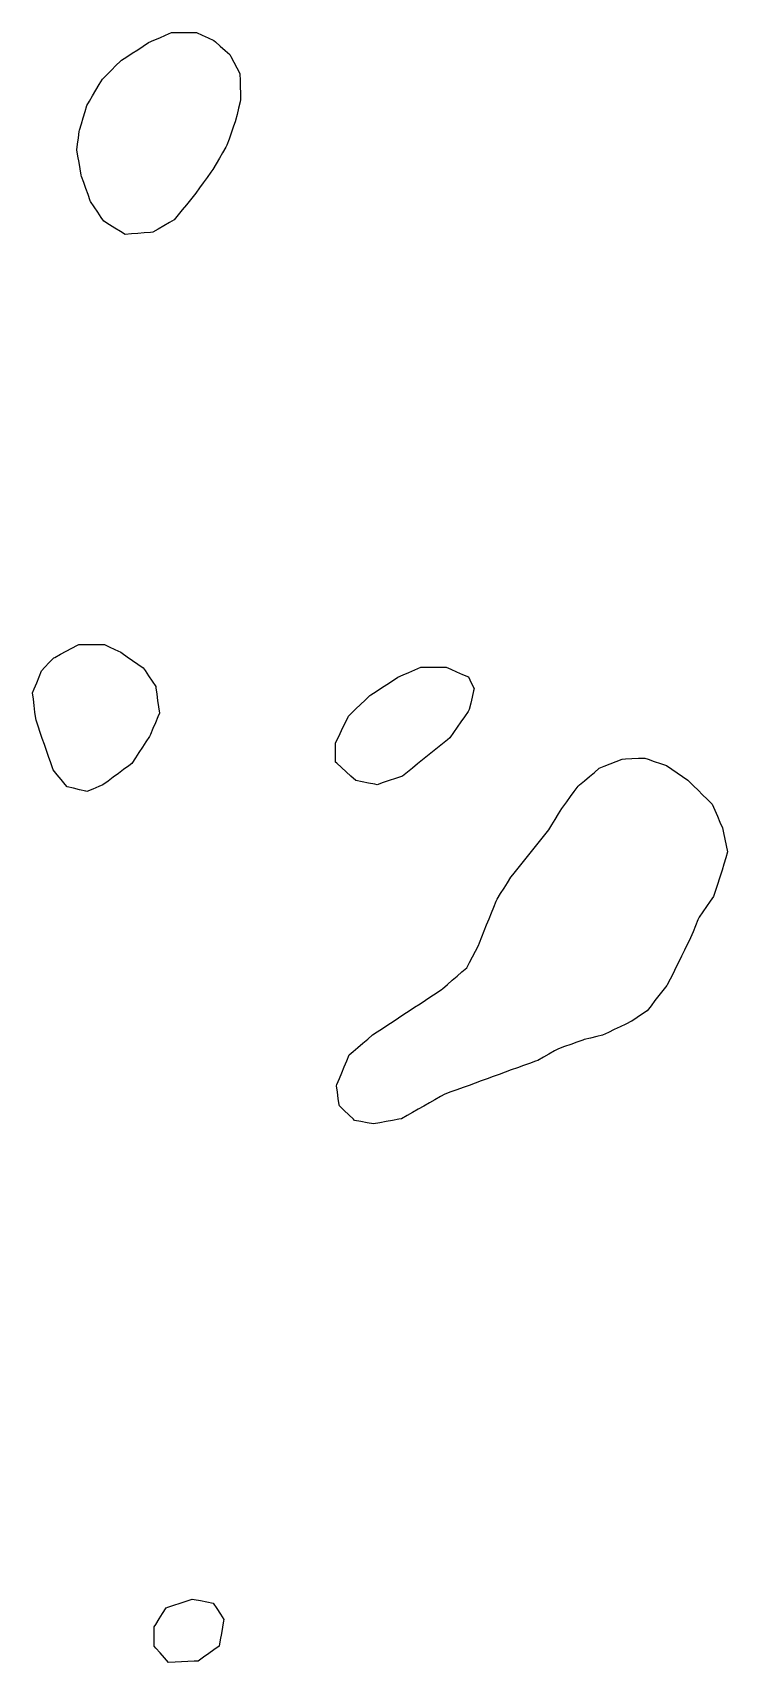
# Model space of a CAD drawing. Header units: millimetres. Extents: x 230 to 3347, y 514 to 5196.
# Drawn here: x 2179.4 to 2287.6, y 3238.9 to 3492.6 of the extents above; entities that cross this region are included whole.
import ezdxf

# ---------------------------------------------------------------- set-up
doc = ezdxf.new("R2010")
doc.units = ezdxf.units.MM
for name, color, linetype in [('ALL_HOLES', 1, 'Continuous'), ('OUTLINE_ISLAND_01_HOLE_177', 1, 'Continuous'), ('OUTLINE_ISLAND_01_HOLE_195', 1, 'Continuous'), ('OUTLINE_ISLAND_01_HOLE_198', 1, 'Continuous'), ('OUTLINE_ISLAND_01_HOLE_199', 1, 'Continuous'), ('OUTLINE_ISLAND_01_HOLE_208', 1, 'Continuous')]:
    doc.layers.add(name, color=color, linetype=linetype)

msp = doc.modelspace()

# ---------------------------------------------------------------- linework, layer by layer
at = {"layer": 'ALL_HOLES'}
for points in [[(2204.9214, 3492.5674), (2205.8333, 3492.1571), (2206.7452, 3491.7467), (2207.6571, 3491.3363), (2207.8939, 3491.1268), (2208.6429, 3490.4642), (2209.3919, 3489.8017), (2210.1409, 3489.1391), (2210.3013, 3488.8352), (2210.7682, 3487.9509), (2211.2351, 3487.0666), (2211.702, 3486.1822), (2211.7032, 3486.1292), (2211.7258, 3485.1295), (2211.7484, 3484.1297), (2211.771, 3483.13), (2211.7935, 3482.1302), (2211.7123, 3481.7885), (2211.4809, 3480.8156), (2211.2495, 3479.8428), (2211.0181, 3478.8699), (2210.9987, 3478.8146), (2210.6671, 3477.8712), (2210.3356, 3476.9277), (2210.004, 3475.9843), (2209.6724, 3475.0409), (2209.4974, 3474.7387), (2208.9961, 3473.8734), (2208.4948, 3473.0082), (2207.9935, 3472.1429), (2207.4922, 3471.2776), (2207.1619, 3470.8219), (2206.575, 3470.0122), (2205.988, 3469.2026), (2205.4011, 3468.3929), (2204.8142, 3467.5833), (2204.6107, 3467.3309), (2203.9831, 3466.5523), (2203.3555, 3465.7738), (2202.7279, 3464.9953), (2202.1003, 3464.2167), (2201.4727, 3463.4382), (2200.7155, 3463), (2199.85, 3462.4992), (2198.9845, 3461.9984), (2198.1189, 3461.4975), (2197.7993, 3461.4731), (2196.8022, 3461.3969), (2195.8051, 3461.3206), (2194.808, 3461.2444), (2193.8109, 3461.1682), (2193.0833, 3461.6195), (2192.2335, 3462.1466), (2191.3837, 3462.6737), (2190.5339, 3463.2008), (2190.1242, 3463.8104), (2189.5665, 3464.6404), (2189.0088, 3465.4705), (2188.451, 3466.3005), (2188.4122, 3466.4073), (2188.0709, 3467.3473), (2187.7295, 3468.2872), (2187.3881, 3469.2272), (2187.0468, 3470.1671), (2187.0075, 3470.3845), (2186.8297, 3471.3686), (2186.6518, 3472.3526), (2186.474, 3473.3367), (2186.2962, 3474.3207), (2186.4141, 3475.2051), (2186.5464, 3476.1963), (2186.6786, 3477.1875), (2186.7432, 3477.4047), (2187.0285, 3478.3631), (2187.3138, 3479.3216), (2187.5991, 3480.28), (2187.8843, 3481.2385), (2188.2637, 3481.8812), (2188.772, 3482.7423), (2189.2803, 3483.6035), (2189.7887, 3484.4647), (2190.297, 3485.3258), (2190.9877, 3486.0181), (2191.694, 3486.726), (2192.4003, 3487.434), (2193.1066, 3488.1419), (2193.2783, 3488.255), (2194.1135, 3488.805), (2194.9486, 3489.355), (2195.7838, 3489.905), (2196.6189, 3490.455), (2197.4541, 3491.0051), (2198.2873, 3491.3663), (2199.2048, 3491.764), (2200.1223, 3492.1617), (2201.0398, 3492.5595), (2202.0197, 3492.5615), (2203.0197, 3492.5635), (2204.0197, 3492.5656)], [(2186.6129, 3397.3294), (2187.6129, 3397.3294), (2188.6129, 3397.3294), (2189.6129, 3397.3294), (2190.6129, 3397.3294), (2191.3378, 3396.9893), (2192.2432, 3396.5646), (2193.1485, 3396.1399), (2193.3469, 3396.0031), (2194.1702, 3395.4355), (2194.9935, 3394.8678), (2195.8168, 3394.3002), (2196.6401, 3393.7326), (2196.9329, 3393.2907), (2197.4852, 3392.4571), (2198.0376, 3391.6235), (2198.5899, 3390.7899), (2198.6144, 3390.6109), (2198.7496, 3389.6201), (2198.8848, 3388.6293), (2199.0201, 3387.6385), (2199.1553, 3386.6477), (2198.9293, 3386.1007), (2198.5474, 3385.1764), (2198.1655, 3384.2522), (2197.7837, 3383.328), (2197.6003, 3383.0442), (2197.0577, 3382.2043), (2196.515, 3381.3643), (2195.9724, 3380.5243), (2195.4297, 3379.6844), (2194.8871, 3378.8444), (2194.397, 3378.4811), (2193.5937, 3377.8856), (2192.7904, 3377.29), (2191.9871, 3376.6945), (2191.1838, 3376.0989), (2190.3804, 3375.5034), (2189.7329, 3375.2348), (2188.8092, 3374.8517), (2187.8855, 3374.4686), (2187.7222, 3374.5072), (2186.7491, 3374.7373), (2185.7759, 3374.9673), (2184.8027, 3375.1973), (2184.5212, 3375.5403), (2183.8867, 3376.3132), (2183.2522, 3377.0862), (2182.6177, 3377.8591), (2182.5691, 3378), (2182.2431, 3378.9454), (2181.9171, 3379.8907), (2181.591, 3380.8361), (2181.265, 3381.7814), (2180.939, 3382.7268), (2180.613, 3383.6722), (2180.2869, 3384.6175), (2179.9609, 3385.5629), (2179.926, 3385.841), (2179.8014, 3386.8332), (2179.6768, 3387.8254), (2179.5522, 3388.8176), (2179.4276, 3389.8098), (2179.6896, 3390.4596), (2180.0636, 3391.387), (2180.4376, 3392.3145), (2180.8116, 3393.2419), (2181.3334, 3393.7923), (2182.0214, 3394.518), (2182.7095, 3395.2437), (2182.894, 3395.3423), (2183.776, 3395.8136), (2184.658, 3396.2849), (2185.54, 3396.7561), (2186.422, 3397.2274)], [(2226.5894, 3379.0207), (2226.5894, 3380.0207), (2226.5894, 3381.0207), (2226.5894, 3382.0207), (2226.8661, 3382.5984), (2227.2981, 3383.5003), (2227.7302, 3384.4022), (2228.1622, 3385.304), (2228.5942, 3386.2059), (2229.0162, 3386.6125), (2229.7363, 3387.3064), (2230.4564, 3388.0002), (2231.1765, 3388.6941), (2231.8967, 3389.3879), (2232.0692, 3389.5008), (2232.906, 3390.0484), (2233.7427, 3390.596), (2234.5794, 3391.1436), (2235.4162, 3391.6912), (2236.2529, 3392.2388), (2237.0841, 3392.5991), (2238.0016, 3392.9968), (2238.9191, 3393.3945), (2239.8367, 3393.7923), (2240.8124, 3393.7945), (2241.8124, 3393.7968), (2242.8124, 3393.799), (2243.8124, 3393.8013), (2244.503, 3393.4977), (2245.4185, 3393.0953), (2246.3339, 3392.6928), (2247.2493, 3392.2904), (2247.6965, 3391.3961), (2248.1438, 3390.5017), (2248.0614, 3390.1404), (2247.8391, 3389.1654), (2247.6168, 3388.1904), (2247.3945, 3387.2155), (2247.1972, 3386.9295), (2246.6292, 3386.1064), (2246.0613, 3385.2833), (2245.4934, 3384.4602), (2244.9255, 3383.6371), (2244.3575, 3382.8141), (2243.9897, 3382.5171), (2243.2117, 3381.8888), (2242.4337, 3381.2606), (2241.6557, 3380.6324), (2240.8777, 3380.0041), (2240.0996, 3379.3759), (2239.3216, 3378.7477), (2238.5436, 3378.1194), (2237.7656, 3377.4912), (2236.9875, 3376.8629), (2236.839, 3376.8124), (2235.8923, 3376.4903), (2234.9456, 3376.1682), (2233.9988, 3375.8461), (2233.0521, 3375.524), (2232.6756, 3375.5952), (2231.693, 3375.781), (2230.7104, 3375.9669), (2229.7278, 3376.1527), (2229.707, 3376.1718), (2228.9687, 3376.8464), (2228.2305, 3377.521), (2227.4923, 3378.1955), (2226.7541, 3378.8701)], [(2285.2104, 3372.4701), (2285.6091, 3371.553), (2286.0078, 3370.6359), (2286.4065, 3369.7189), (2286.8052, 3368.8018), (2286.962, 3368.0304), (2287.1613, 3367.0505), (2287.3605, 3366.0705), (2287.5597, 3365.0905), (2287.2894, 3364.1396), (2287.0161, 3363.1777), (2286.7427, 3362.2158), (2286.6467, 3361.921), (2286.3372, 3360.9701), (2286.0277, 3360.0192), (2285.7182, 3359.0683), (2285.4086, 3358.1174), (2284.889, 3357.3797), (2284.3132, 3356.5621), (2283.7373, 3355.7445), (2283.1615, 3354.927), (2282.9792, 3354.4888), (2282.595, 3353.5656), (2282.2108, 3352.6423), (2281.8267, 3351.7191), (2281.7433, 3351.5496), (2281.3016, 3350.6524), (2280.86, 3349.7552), (2280.4183, 3348.8581), (2279.9766, 3347.9609), (2279.535, 3347.0637), (2279.0933, 3346.1665), (2278.6517, 3345.2693), (2278.21, 3344.3721), (2278.1383, 3344.2804), (2277.5225, 3343.4925), (2276.9066, 3342.7047), (2276.2907, 3341.9168), (2275.6748, 3341.129), (2275.059, 3340.3411), (2274.3609, 3339.8627), (2273.536, 3339.2975), (2272.7111, 3338.7322), (2272.6512, 3338.7036), (2271.7485, 3338.2735), (2270.8457, 3337.8434), (2269.9429, 3337.4133), (2269.0401, 3336.9832), (2268.1373, 3336.5531), (2267.2298, 3336.3334), (2266.2579, 3336.0982), (2265.2859, 3335.8629), (2265.0569, 3335.7811), (2264.1151, 3335.445), (2263.1734, 3335.1088), (2262.2316, 3334.7726), (2261.2898, 3334.4364), (2260.6635, 3334.0879), (2259.7896, 3333.6018), (2258.9158, 3333.1156), (2258.0419, 3332.6294), (2257.6898, 3332.501), (2256.7503, 3332.1585), (2255.8107, 3331.816), (2254.8712, 3331.4735), (2253.9317, 3331.1309), (2252.9922, 3330.7884), (2252.0527, 3330.4459), (2251.1132, 3330.1034), (2250.1737, 3329.7609), (2249.2342, 3329.4184), (2248.2947, 3329.0758), (2247.3551, 3328.7333), (2246.4156, 3328.3908), (2245.4761, 3328.0483), (2244.5366, 3327.7058), (2243.5971, 3327.3633), (2242.922, 3326.9815), (2242.0515, 3326.4894), (2241.181, 3325.9972), (2240.3105, 3325.505), (2239.44, 3325.0128), (2238.5695, 3324.5206), (2237.699, 3324.0284), (2236.8285, 3323.5363), (2236.4062, 3323.4602), (2235.422, 3323.2831), (2234.4378, 3323.106), (2233.4536, 3322.9288), (2232.4694, 3322.7517), (2231.4867, 3322.9302), (2230.5028, 3323.1089), (2229.5189, 3323.2877), (2229.3447, 3323.4556), (2228.6246, 3324.1495), (2227.9046, 3324.8434), (2227.1845, 3325.5373), (2227.1585, 3325.7088), (2227.0089, 3326.6976), (2226.8593, 3327.6863), (2226.7096, 3328.6751), (2226.7845, 3328.8563), (2227.1664, 3329.7805), (2227.5482, 3330.7047), (2227.9301, 3331.629), (2228.312, 3332.5532), (2228.6938, 3333.4774), (2229.2971, 3333.9914), (2230.0584, 3334.6399), (2230.8196, 3335.2883), (2231.5808, 3335.9368), (2232.3421, 3336.5853), (2233.0387, 3337.0443), (2233.8737, 3337.5944), (2234.7088, 3338.1446), (2235.5438, 3338.6948), (2236.3789, 3339.245), (2237.2139, 3339.7952), (2238.0489, 3340.3453), (2238.884, 3340.8955), (2239.719, 3341.4457), (2240.5541, 3341.9959), (2241.3891, 3342.5461), (2242.2242, 3343.0962), (2243.0592, 3343.6464), (2243.2154, 3343.7808), (2243.9735, 3344.4329), (2244.7316, 3345.0851), (2245.4897, 3345.7372), (2246.2478, 3346.3894), (2247.0059, 3347.0415), (2247.4288, 3347.8361), (2247.8987, 3348.7188), (2248.3686, 3349.6015), (2248.8385, 3350.4843), (2249.0021, 3350.903), (2249.366, 3351.8344), (2249.73, 3352.7658), (2250.0939, 3353.6973), (2250.4578, 3354.6287), (2250.8217, 3355.5601), (2251.1857, 3356.4915), (2251.5496, 3357.423), (2251.7376, 3357.723), (2252.2684, 3358.5705), (2252.7993, 3359.4179), (2253.3302, 3360.2654), (2253.861, 3361.1128), (2254.1616, 3361.4892), (2254.7858, 3362.2705), (2255.4099, 3363.0518), (2256.034, 3363.8331), (2256.6582, 3364.6145), (2257.2823, 3365.3958), (2257.9064, 3366.1771), (2258.5305, 3366.9584), (2259.1547, 3367.7397), (2259.7788, 3368.5211), (2260.2441, 3369.2804), (2260.7666, 3370.133), (2261.289, 3370.9857), (2261.8115, 3371.8383), (2261.9641, 3372.0478), (2262.5528, 3372.8561), (2263.1415, 3373.6645), (2263.7302, 3374.4728), (2264.3189, 3375.2812), (2264.5643, 3375.4891), (2265.3273, 3376.1355), (2266.0904, 3376.7819), (2266.8534, 3377.4283), (2267.6164, 3378.0747), (2268.3908, 3378.3888), (2269.3175, 3378.7648), (2270.2441, 3379.1407), (2271.1708, 3379.5166), (2271.7018, 3379.5402), (2272.7008, 3379.5846), (2273.6998, 3379.629), (2274.6988, 3379.6734), (2275.2336, 3379.4877), (2276.1782, 3379.1595), (2277.1229, 3378.8314), (2278.0675, 3378.5032), (2278.082, 3378.4934), (2278.9103, 3377.933), (2279.7385, 3377.3726), (2280.5667, 3376.8122), (2281.3949, 3376.2518), (2281.5699, 3376.0783), (2282.2802, 3375.3743), (2282.9904, 3374.6704), (2283.7007, 3373.9664), (2284.4109, 3373.2625), (2285.1212, 3372.5585)], [(2198.3707, 3241.4545), (2198.3707, 3242.4545), (2198.3707, 3243.4545), (2198.3707, 3244.4545), (2198.6182, 3244.8569), (2199.142, 3245.7087), (2199.6658, 3246.5606), (2200.1897, 3247.4124), (2200.4775, 3247.5097), (2201.4248, 3247.8302), (2202.372, 3248.1506), (2203.3193, 3248.4711), (2204.2666, 3248.7915), (2204.57, 3248.7345), (2205.5528, 3248.5498), (2206.5355, 3248.365), (2207.5183, 3248.1803), (2207.5476, 3248.1358), (2208.0976, 3247.3007), (2208.6476, 3246.4655), (2209.1977, 3245.6303), (2209.1582, 3245.4102), (2208.9817, 3244.4259), (2208.8051, 3243.4416), (2208.6286, 3242.4573), (2208.4521, 3241.473), (2207.6554, 3240.9003), (2206.8434, 3240.3166), (2206.0315, 3239.7329), (2205.2195, 3239.1492), (2204.5872, 3239.1202), (2203.5883, 3239.0743), (2202.5893, 3239.0284), (2201.5904, 3238.9825), (2200.5914, 3238.9366), (2199.9545, 3239.6588), (2199.293, 3240.4087), (2198.6315, 3241.1587)]]:
    msp.add_lwpolyline(points, close=True, dxfattribs=at)
at = {"layer": 'OUTLINE_ISLAND_01_HOLE_177'}
msp.add_lwpolyline([(2198.3707, 3241.4545), (2198.3707, 3242.4545), (2198.3707, 3243.4545), (2198.3707, 3244.4545), (2198.6182, 3244.8569), (2199.142, 3245.7087), (2199.6658, 3246.5606), (2200.1897, 3247.4124), (2200.4775, 3247.5097), (2201.4248, 3247.8302), (2202.372, 3248.1506), (2203.3193, 3248.4711), (2204.2666, 3248.7915), (2204.57, 3248.7345), (2205.5528, 3248.5498), (2206.5355, 3248.365), (2207.5183, 3248.1803), (2207.5476, 3248.1358), (2208.0976, 3247.3007), (2208.6476, 3246.4655), (2209.1977, 3245.6303), (2209.1582, 3245.4102), (2208.9817, 3244.4259), (2208.8051, 3243.4416), (2208.6286, 3242.4573), (2208.4521, 3241.473), (2207.6554, 3240.9003), (2206.8434, 3240.3166), (2206.0315, 3239.7329), (2205.2195, 3239.1492), (2204.5872, 3239.1202), (2203.5883, 3239.0743), (2202.5893, 3239.0284), (2201.5904, 3238.9825), (2200.5914, 3238.9366), (2199.9545, 3239.6588), (2199.293, 3240.4087), (2198.6315, 3241.1587)], close=True, dxfattribs=at)
at = {"layer": 'OUTLINE_ISLAND_01_HOLE_195'}
msp.add_lwpolyline([(2285.2104, 3372.4701), (2285.6091, 3371.553), (2286.0078, 3370.6359), (2286.4065, 3369.7189), (2286.8052, 3368.8018), (2286.962, 3368.0304), (2287.1613, 3367.0505), (2287.3605, 3366.0705), (2287.5597, 3365.0905), (2287.2894, 3364.1396), (2287.0161, 3363.1777), (2286.7427, 3362.2158), (2286.6467, 3361.921), (2286.3372, 3360.9701), (2286.0277, 3360.0192), (2285.7182, 3359.0683), (2285.4086, 3358.1174), (2284.889, 3357.3797), (2284.3132, 3356.5621), (2283.7373, 3355.7445), (2283.1615, 3354.927), (2282.9792, 3354.4888), (2282.595, 3353.5656), (2282.2108, 3352.6423), (2281.8267, 3351.7191), (2281.7433, 3351.5496), (2281.3016, 3350.6524), (2280.86, 3349.7552), (2280.4183, 3348.8581), (2279.9766, 3347.9609), (2279.535, 3347.0637), (2279.0933, 3346.1665), (2278.6517, 3345.2693), (2278.21, 3344.3721), (2278.1383, 3344.2804), (2277.5225, 3343.4925), (2276.9066, 3342.7047), (2276.2907, 3341.9168), (2275.6748, 3341.129), (2275.059, 3340.3411), (2274.3609, 3339.8627), (2273.536, 3339.2975), (2272.7111, 3338.7322), (2272.6512, 3338.7036), (2271.7485, 3338.2735), (2270.8457, 3337.8434), (2269.9429, 3337.4133), (2269.0401, 3336.9832), (2268.1373, 3336.5531), (2267.2298, 3336.3334), (2266.2579, 3336.0982), (2265.2859, 3335.8629), (2265.0569, 3335.7811), (2264.1151, 3335.445), (2263.1734, 3335.1088), (2262.2316, 3334.7726), (2261.2898, 3334.4364), (2260.6635, 3334.0879), (2259.7896, 3333.6018), (2258.9158, 3333.1156), (2258.0419, 3332.6294), (2257.6898, 3332.501), (2256.7503, 3332.1585), (2255.8107, 3331.816), (2254.8712, 3331.4735), (2253.9317, 3331.1309), (2252.9922, 3330.7884), (2252.0527, 3330.4459), (2251.1132, 3330.1034), (2250.1737, 3329.7609), (2249.2342, 3329.4184), (2248.2947, 3329.0758), (2247.3551, 3328.7333), (2246.4156, 3328.3908), (2245.4761, 3328.0483), (2244.5366, 3327.7058), (2243.5971, 3327.3633), (2242.922, 3326.9815), (2242.0515, 3326.4894), (2241.181, 3325.9972), (2240.3105, 3325.505), (2239.44, 3325.0128), (2238.5695, 3324.5206), (2237.699, 3324.0284), (2236.8285, 3323.5363), (2236.4062, 3323.4602), (2235.422, 3323.2831), (2234.4378, 3323.106), (2233.4536, 3322.9288), (2232.4694, 3322.7517), (2231.4867, 3322.9302), (2230.5028, 3323.1089), (2229.5189, 3323.2877), (2229.3447, 3323.4556), (2228.6246, 3324.1495), (2227.9046, 3324.8434), (2227.1845, 3325.5373), (2227.1585, 3325.7088), (2227.0089, 3326.6976), (2226.8593, 3327.6863), (2226.7096, 3328.6751), (2226.7845, 3328.8563), (2227.1664, 3329.7805), (2227.5482, 3330.7047), (2227.9301, 3331.629), (2228.312, 3332.5532), (2228.6938, 3333.4774), (2229.2971, 3333.9914), (2230.0584, 3334.6399), (2230.8196, 3335.2883), (2231.5808, 3335.9368), (2232.3421, 3336.5853), (2233.0387, 3337.0443), (2233.8737, 3337.5944), (2234.7088, 3338.1446), (2235.5438, 3338.6948), (2236.3789, 3339.245), (2237.2139, 3339.7952), (2238.0489, 3340.3453), (2238.884, 3340.8955), (2239.719, 3341.4457), (2240.5541, 3341.9959), (2241.3891, 3342.5461), (2242.2242, 3343.0962), (2243.0592, 3343.6464), (2243.2154, 3343.7808), (2243.9735, 3344.4329), (2244.7316, 3345.0851), (2245.4897, 3345.7372), (2246.2478, 3346.3894), (2247.0059, 3347.0415), (2247.4288, 3347.8361), (2247.8987, 3348.7188), (2248.3686, 3349.6015), (2248.8385, 3350.4843), (2249.0021, 3350.903), (2249.366, 3351.8344), (2249.73, 3352.7658), (2250.0939, 3353.6973), (2250.4578, 3354.6287), (2250.8217, 3355.5601), (2251.1857, 3356.4915), (2251.5496, 3357.423), (2251.7376, 3357.723), (2252.2684, 3358.5705), (2252.7993, 3359.4179), (2253.3302, 3360.2654), (2253.861, 3361.1128), (2254.1616, 3361.4892), (2254.7858, 3362.2705), (2255.4099, 3363.0518), (2256.034, 3363.8331), (2256.6582, 3364.6145), (2257.2823, 3365.3958), (2257.9064, 3366.1771), (2258.5305, 3366.9584), (2259.1547, 3367.7397), (2259.7788, 3368.5211), (2260.2441, 3369.2804), (2260.7666, 3370.133), (2261.289, 3370.9857), (2261.8115, 3371.8383), (2261.9641, 3372.0478), (2262.5528, 3372.8561), (2263.1415, 3373.6645), (2263.7302, 3374.4728), (2264.3189, 3375.2812), (2264.5643, 3375.4891), (2265.3273, 3376.1355), (2266.0904, 3376.7819), (2266.8534, 3377.4283), (2267.6164, 3378.0747), (2268.3908, 3378.3888), (2269.3175, 3378.7648), (2270.2441, 3379.1407), (2271.1708, 3379.5166), (2271.7018, 3379.5402), (2272.7008, 3379.5846), (2273.6998, 3379.629), (2274.6988, 3379.6734), (2275.2336, 3379.4877), (2276.1782, 3379.1595), (2277.1229, 3378.8314), (2278.0675, 3378.5032), (2278.082, 3378.4934), (2278.9103, 3377.933), (2279.7385, 3377.3726), (2280.5667, 3376.8122), (2281.3949, 3376.2518), (2281.5699, 3376.0783), (2282.2802, 3375.3743), (2282.9904, 3374.6704), (2283.7007, 3373.9664), (2284.4109, 3373.2625), (2285.1212, 3372.5585)], close=True, dxfattribs=at)
at = {"layer": 'OUTLINE_ISLAND_01_HOLE_198'}
msp.add_lwpolyline([(2226.5894, 3379.0207), (2226.5894, 3380.0207), (2226.5894, 3381.0207), (2226.5894, 3382.0207), (2226.8661, 3382.5984), (2227.2981, 3383.5003), (2227.7302, 3384.4022), (2228.1622, 3385.304), (2228.5942, 3386.2059), (2229.0162, 3386.6125), (2229.7363, 3387.3064), (2230.4564, 3388.0002), (2231.1765, 3388.6941), (2231.8967, 3389.3879), (2232.0692, 3389.5008), (2232.906, 3390.0484), (2233.7427, 3390.596), (2234.5794, 3391.1436), (2235.4162, 3391.6912), (2236.2529, 3392.2388), (2237.0841, 3392.5991), (2238.0016, 3392.9968), (2238.9191, 3393.3945), (2239.8367, 3393.7923), (2240.8124, 3393.7945), (2241.8124, 3393.7968), (2242.8124, 3393.799), (2243.8124, 3393.8013), (2244.503, 3393.4977), (2245.4185, 3393.0953), (2246.3339, 3392.6928), (2247.2493, 3392.2904), (2247.6965, 3391.3961), (2248.1438, 3390.5017), (2248.0614, 3390.1404), (2247.8391, 3389.1654), (2247.6168, 3388.1904), (2247.3945, 3387.2155), (2247.1972, 3386.9295), (2246.6292, 3386.1064), (2246.0613, 3385.2833), (2245.4934, 3384.4602), (2244.9255, 3383.6371), (2244.3575, 3382.8141), (2243.9897, 3382.5171), (2243.2117, 3381.8888), (2242.4337, 3381.2606), (2241.6557, 3380.6324), (2240.8777, 3380.0041), (2240.0996, 3379.3759), (2239.3216, 3378.7477), (2238.5436, 3378.1194), (2237.7656, 3377.4912), (2236.9875, 3376.8629), (2236.839, 3376.8124), (2235.8923, 3376.4903), (2234.9456, 3376.1682), (2233.9988, 3375.8461), (2233.0521, 3375.524), (2232.6756, 3375.5952), (2231.693, 3375.781), (2230.7104, 3375.9669), (2229.7278, 3376.1527), (2229.707, 3376.1718), (2228.9687, 3376.8464), (2228.2305, 3377.521), (2227.4923, 3378.1955), (2226.7541, 3378.8701)], close=True, dxfattribs=at)
at = {"layer": 'OUTLINE_ISLAND_01_HOLE_199'}
msp.add_lwpolyline([(2186.6129, 3397.3294), (2187.6129, 3397.3294), (2188.6129, 3397.3294), (2189.6129, 3397.3294), (2190.6129, 3397.3294), (2191.3378, 3396.9893), (2192.2432, 3396.5646), (2193.1485, 3396.1399), (2193.3469, 3396.0031), (2194.1702, 3395.4355), (2194.9935, 3394.8678), (2195.8168, 3394.3002), (2196.6401, 3393.7326), (2196.9329, 3393.2907), (2197.4852, 3392.4571), (2198.0376, 3391.6235), (2198.5899, 3390.7899), (2198.6144, 3390.6109), (2198.7496, 3389.6201), (2198.8848, 3388.6293), (2199.0201, 3387.6385), (2199.1553, 3386.6477), (2198.9293, 3386.1007), (2198.5474, 3385.1764), (2198.1655, 3384.2522), (2197.7837, 3383.328), (2197.6003, 3383.0442), (2197.0577, 3382.2043), (2196.515, 3381.3643), (2195.9724, 3380.5243), (2195.4297, 3379.6844), (2194.8871, 3378.8444), (2194.397, 3378.4811), (2193.5937, 3377.8856), (2192.7904, 3377.29), (2191.9871, 3376.6945), (2191.1838, 3376.0989), (2190.3804, 3375.5034), (2189.7329, 3375.2348), (2188.8092, 3374.8517), (2187.8855, 3374.4686), (2187.7222, 3374.5072), (2186.7491, 3374.7373), (2185.7759, 3374.9673), (2184.8027, 3375.1973), (2184.5212, 3375.5403), (2183.8867, 3376.3132), (2183.2522, 3377.0862), (2182.6177, 3377.8591), (2182.5691, 3378), (2182.2431, 3378.9454), (2181.9171, 3379.8907), (2181.591, 3380.8361), (2181.265, 3381.7814), (2180.939, 3382.7268), (2180.613, 3383.6722), (2180.2869, 3384.6175), (2179.9609, 3385.5629), (2179.926, 3385.841), (2179.8014, 3386.8332), (2179.6768, 3387.8254), (2179.5522, 3388.8176), (2179.4276, 3389.8098), (2179.6896, 3390.4596), (2180.0636, 3391.387), (2180.4376, 3392.3145), (2180.8116, 3393.2419), (2181.3334, 3393.7923), (2182.0214, 3394.518), (2182.7095, 3395.2437), (2182.894, 3395.3423), (2183.776, 3395.8136), (2184.658, 3396.2849), (2185.54, 3396.7561), (2186.422, 3397.2274)], close=True, dxfattribs=at)
at = {"layer": 'OUTLINE_ISLAND_01_HOLE_208'}
msp.add_lwpolyline([(2204.9214, 3492.5674), (2205.8333, 3492.1571), (2206.7452, 3491.7467), (2207.6571, 3491.3363), (2207.8939, 3491.1268), (2208.6429, 3490.4642), (2209.3919, 3489.8017), (2210.1409, 3489.1391), (2210.3013, 3488.8352), (2210.7682, 3487.9509), (2211.2351, 3487.0666), (2211.702, 3486.1822), (2211.7032, 3486.1292), (2211.7258, 3485.1295), (2211.7484, 3484.1297), (2211.771, 3483.13), (2211.7935, 3482.1302), (2211.7123, 3481.7885), (2211.4809, 3480.8156), (2211.2495, 3479.8428), (2211.0181, 3478.8699), (2210.9987, 3478.8146), (2210.6671, 3477.8712), (2210.3356, 3476.9277), (2210.004, 3475.9843), (2209.6724, 3475.0409), (2209.4974, 3474.7387), (2208.9961, 3473.8734), (2208.4948, 3473.0082), (2207.9935, 3472.1429), (2207.4922, 3471.2776), (2207.1619, 3470.8219), (2206.575, 3470.0122), (2205.988, 3469.2026), (2205.4011, 3468.3929), (2204.8142, 3467.5833), (2204.6107, 3467.3309), (2203.9831, 3466.5523), (2203.3555, 3465.7738), (2202.7279, 3464.9953), (2202.1003, 3464.2167), (2201.4727, 3463.4382), (2200.7155, 3463), (2199.85, 3462.4992), (2198.9845, 3461.9984), (2198.1189, 3461.4975), (2197.7993, 3461.4731), (2196.8022, 3461.3969), (2195.8051, 3461.3206), (2194.808, 3461.2444), (2193.8109, 3461.1682), (2193.0833, 3461.6195), (2192.2335, 3462.1466), (2191.3837, 3462.6737), (2190.5339, 3463.2008), (2190.1242, 3463.8104), (2189.5665, 3464.6404), (2189.0088, 3465.4705), (2188.451, 3466.3005), (2188.4122, 3466.4073), (2188.0709, 3467.3473), (2187.7295, 3468.2872), (2187.3881, 3469.2272), (2187.0468, 3470.1671), (2187.0075, 3470.3845), (2186.8297, 3471.3686), (2186.6518, 3472.3526), (2186.474, 3473.3367), (2186.2962, 3474.3207), (2186.4141, 3475.2051), (2186.5464, 3476.1963), (2186.6786, 3477.1875), (2186.7432, 3477.4047), (2187.0285, 3478.3631), (2187.3138, 3479.3216), (2187.5991, 3480.28), (2187.8843, 3481.2385), (2188.2637, 3481.8812), (2188.772, 3482.7423), (2189.2803, 3483.6035), (2189.7887, 3484.4647), (2190.297, 3485.3258), (2190.9877, 3486.0181), (2191.694, 3486.726), (2192.4003, 3487.434), (2193.1066, 3488.1419), (2193.2783, 3488.255), (2194.1135, 3488.805), (2194.9486, 3489.355), (2195.7838, 3489.905), (2196.6189, 3490.455), (2197.4541, 3491.0051), (2198.2873, 3491.3663), (2199.2048, 3491.764), (2200.1223, 3492.1617), (2201.0398, 3492.5595), (2202.0197, 3492.5615), (2203.0197, 3492.5635), (2204.0197, 3492.5656)], close=True, dxfattribs=at)

doc.saveas('drawing.dxf')
